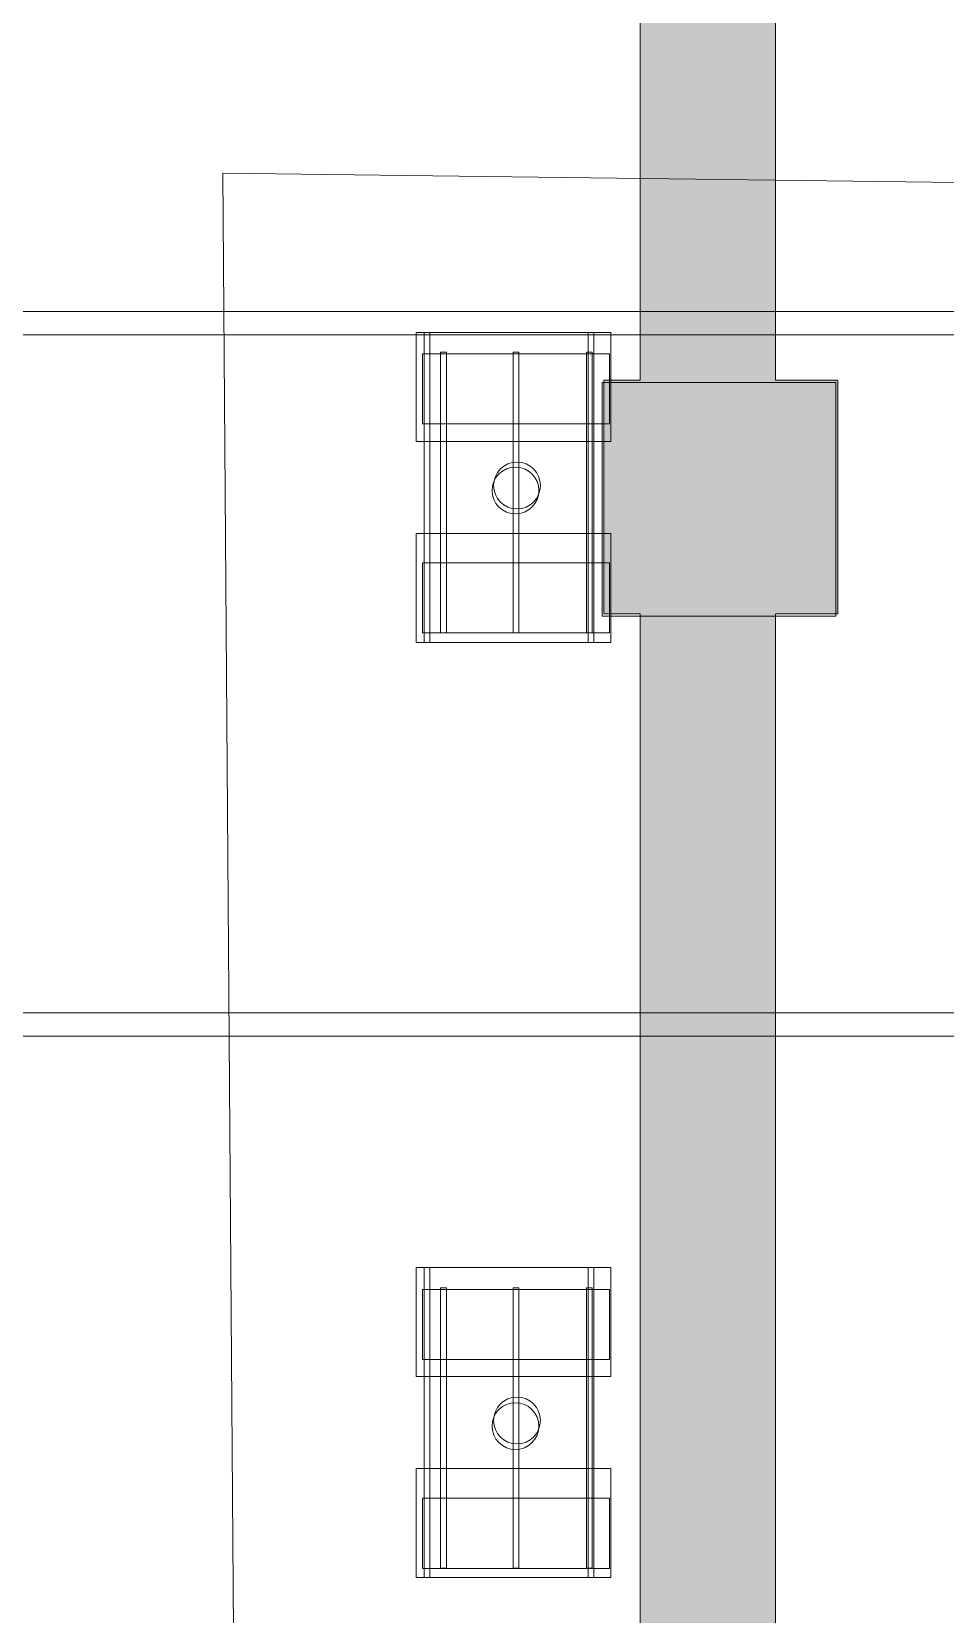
# Model space of a CAD drawing. Header units: inches. Extents: x -10671 to 1761, y -674 to 7170.
# Drawn here: x -665.8 to -431.3, y 1485.8 to 1892.1 of the extents above; entities that cross this region are included whole.
import ezdxf

# ---------------------------------------------------------------- set-up
doc = ezdxf.new("R2010")
doc.units = ezdxf.units.IN
doc.header["$LTSCALE"] = 19.2
doc.header["$MEASUREMENT"] = 0
for name, color, linetype, lineweight, true_color in [('PDF', 6, 'Continuous', 5, 0xff00ff), ('Venue-Ceiling-HVAC', 7, 'Continuous', 5, 0xbbbbbb), ('Venue-Rigging Steel-High', 7, 'Continuous', 5, 0x800000)]:
    doc.layers.add(name, color=color, linetype=linetype, lineweight=lineweight, true_color=true_color)
doc.layers.add('Venue-Ceiling-Lights', color=7, linetype='Continuous', lineweight=5)
doc.layers.add('Venue-Ceiling-Lights Circuits', color=7, linetype='Continuous', lineweight=5)

# ---------------------------------------------------------------- blocks, each defined once
blk = doc.blocks.new('Group-1303-1')
at = {"layer": 'Venue-Ceiling-HVAC'}
for points in [[(-519.45, 1742.07, 361.09), (-519.45, 1742.07, 391.09), (-519.45, 1802.07, 391.09), (-519.45, 1802.07, 361.09)], [(-459.45, 1742.07, 361.09), (-519.45, 1742.07, 361.09), (-519.45, 1802.07, 361.09), (-459.45, 1802.07, 361.09)], [(-459.45, 1742.07, 391.09), (-519.45, 1742.07, 391.09), (-519.45, 1802.07, 391.09), (-459.45, 1802.07, 391.09)], [(-519.45, 1802.07, 361.09), (-519.45, 1802.07, 391.09), (-459.45, 1802.07, 391.09), (-459.45, 1802.07, 361.09)], [(-459.45, 1802.07, 361.09), (-459.45, 1802.07, 391.09), (-459.45, 1742.07, 391.09), (-459.45, 1742.07, 361.09)], [(-459.45, 1742.07, 361.09), (-459.45, 1742.07, 391.09), (-519.45, 1742.07, 391.09), (-519.45, 1742.07, 361.09)]]:
    blk.add_3dface(points, dxfattribs=at)
blk = doc.blocks.new('Group-1304-1')
at = {"layer": 'Venue-Ceiling-HVAC'}
blk.add_blockref('Group-1303-1', (0, 0), dxfattribs=at)
blk = doc.blocks.new('Group-2434-1')
at = {"layer": 'PDF'}
for points, invisible_edges in [([(-546.66, 1777.65, 398), (-545, 1779.3, 398), (-542.84, 1780.2, 398), (-546.66, 1777.65, 398)], 15), ([(-546.66, 1777.65, 398), (-542.84, 1780.2, 398), (-537.43, 1778.56, 398), (-546.66, 1777.65, 398)], 15), ([(-542.84, 1780.2, 388), (-545, 1779.3, 388), (-546.66, 1777.65, 388), (-542.84, 1780.2, 388)], 15), ([(-537.43, 1778.56, 388), (-542.84, 1780.2, 388), (-546.66, 1777.65, 388), (-537.43, 1778.56, 388)], 15), ([(-545, 1779.3, 398), (-543.96, 1779.86, 398), (-542.84, 1780.2, 398), (-545, 1779.3, 398)], 12), ([(-542.84, 1780.2, 388), (-543.96, 1779.86, 388), (-545, 1779.3, 388), (-542.84, 1780.2, 388)], 12), ([(-542.84, 1780.2, 398), (-541.67, 1780.32, 398), (-540.5, 1780.2, 398), (-542.84, 1780.2, 398)], 12), ([(-540.5, 1780.2, 388), (-541.67, 1780.32, 388), (-542.84, 1780.2, 388), (-540.5, 1780.2, 388)], 12), ([(-542.84, 1780.2, 398), (-540.5, 1780.2, 398), (-537.43, 1778.56, 398), (-542.84, 1780.2, 398)], 15), ([(-537.43, 1778.56, 388), (-540.5, 1780.2, 388), (-542.84, 1780.2, 388), (-537.43, 1778.56, 388)], 15), ([(-540.5, 1780.2, 398), (-539.37, 1779.86, 398), (-537.43, 1778.56, 398), (-540.5, 1780.2, 398)], 14), ([(-537.43, 1778.56, 388), (-539.37, 1779.86, 388), (-540.5, 1780.2, 388), (-537.43, 1778.56, 388)], 13), ([(-539.37, 1779.86, 398), (-538.34, 1779.3, 398), (-537.43, 1778.56, 398), (-539.37, 1779.86, 398)], 12), ([(-537.43, 1778.56, 388), (-538.34, 1779.3, 388), (-539.37, 1779.86, 388), (-537.43, 1778.56, 388)], 12), ([(-547.55, 1775.49, 398), (-547.21, 1776.61, 398), (-546.66, 1777.65, 398), (-547.55, 1775.49, 398)], 12), ([(-547.55, 1773.15, 398), (-547.55, 1775.49, 398), (-546.66, 1777.65, 398), (-547.55, 1773.15, 398)], 15), ([(-545, 1769.33, 398), (-547.55, 1773.15, 398), (-546.66, 1777.65, 398), (-545, 1769.33, 398)], 15), ([(-546.66, 1777.65, 388), (-547.21, 1776.61, 388), (-547.55, 1775.49, 388), (-546.66, 1777.65, 388)], 12), ([(-546.66, 1777.65, 388), (-547.55, 1775.49, 388), (-547.55, 1773.15, 388), (-546.66, 1777.65, 388)], 15), ([(-546.66, 1777.65, 388), (-547.55, 1773.15, 388), (-545, 1769.33, 388), (-546.66, 1777.65, 388)], 15), ([(-546.66, 1777.65, 398), (-545.91, 1778.56, 398), (-545, 1779.3, 398), (-546.66, 1777.65, 398)], 12), ([(-545, 1779.3, 388), (-545.91, 1778.56, 388), (-546.66, 1777.65, 388), (-545, 1779.3, 388)], 12), ([(-546.66, 1777.65, 398), (-537.43, 1778.56, 398), (-537.43, 1770.07, 398), (-546.66, 1777.65, 398)], 15), ([(-537.43, 1770.07, 388), (-537.43, 1778.56, 388), (-546.66, 1777.65, 388), (-537.43, 1770.07, 388)], 15), ([(-546.66, 1777.65, 398), (-537.43, 1770.07, 398), (-545, 1769.33, 398), (-546.66, 1777.65, 398)], 15), ([(-546.66, 1777.65, 388), (-545, 1769.33, 388), (-537.43, 1770.07, 388), (-546.66, 1777.65, 388)], 15), ([(-537.43, 1778.56, 398), (-536.68, 1777.65, 398), (-535.78, 1775.49, 398), (-537.43, 1778.56, 398)], 14), ([(-537.43, 1778.56, 398), (-535.78, 1775.49, 398), (-537.43, 1770.07, 398), (-537.43, 1778.56, 398)], 15), ([(-535.78, 1775.49, 388), (-536.68, 1777.65, 388), (-537.43, 1778.56, 388), (-535.78, 1775.49, 388)], 13), ([(-537.43, 1770.07, 388), (-535.78, 1775.49, 388), (-537.43, 1778.56, 388), (-537.43, 1770.07, 388)], 15), ([(-536.68, 1777.65, 398), (-536.13, 1776.61, 398), (-535.78, 1775.49, 398), (-536.68, 1777.65, 398)], 12), ([(-535.78, 1775.49, 388), (-536.13, 1776.61, 388), (-536.68, 1777.65, 388), (-535.78, 1775.49, 388)], 12), ([(-547.55, 1773.15, 398), (-547.67, 1774.32, 398), (-547.55, 1775.49, 398), (-547.55, 1773.15, 398)], 12), ([(-547.55, 1775.49, 388), (-547.67, 1774.32, 388), (-547.55, 1773.15, 388), (-547.55, 1775.49, 388)], 12), ([(-546.66, 1770.98, 398), (-547.21, 1772.02, 398), (-547.55, 1773.15, 398), (-546.66, 1770.98, 398)], 12), ([(-545, 1769.33, 398), (-546.66, 1770.98, 398), (-547.55, 1773.15, 398), (-545, 1769.33, 398)], 15), ([(-547.55, 1773.15, 388), (-547.21, 1772.02, 388), (-546.66, 1770.98, 388), (-547.55, 1773.15, 388)], 12), ([(-547.55, 1773.15, 388), (-546.66, 1770.98, 388), (-545, 1769.33, 388), (-547.55, 1773.15, 388)], 15), ([(-535.78, 1775.49, 398), (-535.78, 1773.15, 398), (-537.43, 1770.07, 398), (-535.78, 1775.49, 398)], 15), ([(-537.43, 1770.07, 388), (-535.78, 1773.15, 388), (-535.78, 1775.49, 388), (-537.43, 1770.07, 388)], 15), ([(-535.78, 1773.15, 398), (-536.68, 1770.98, 398), (-537.43, 1770.07, 398), (-535.78, 1773.15, 398)], 13), ([(-537.43, 1770.07, 388), (-536.68, 1770.98, 388), (-535.78, 1773.15, 388), (-537.43, 1770.07, 388)], 14), ([(-535.78, 1773.15, 398), (-536.13, 1772.02, 398), (-536.68, 1770.98, 398), (-535.78, 1773.15, 398)], 12), ([(-536.68, 1770.98, 388), (-536.13, 1772.02, 388), (-535.78, 1773.15, 388), (-536.68, 1770.98, 388)], 12), ([(-535.78, 1775.49, 398), (-535.67, 1774.32, 398), (-535.78, 1773.15, 398), (-535.78, 1775.49, 398)], 12), ([(-535.78, 1773.15, 388), (-535.67, 1774.32, 388), (-535.78, 1775.49, 388), (-535.78, 1773.15, 388)], 12), ([(-545, 1769.33, 398), (-545.91, 1770.07, 398), (-546.66, 1770.98, 398), (-545, 1769.33, 398)], 12), ([(-546.66, 1770.98, 388), (-545.91, 1770.07, 388), (-545, 1769.33, 388), (-546.66, 1770.98, 388)], 12), ([(-537.43, 1770.07, 398), (-540.5, 1768.43, 398), (-545, 1769.33, 398), (-537.43, 1770.07, 398)], 15), ([(-545, 1769.33, 388), (-540.5, 1768.43, 388), (-537.43, 1770.07, 388), (-545, 1769.33, 388)], 15), ([(-542.84, 1768.43, 398), (-543.96, 1768.77, 398), (-545, 1769.33, 398), (-542.84, 1768.43, 398)], 12), ([(-540.5, 1768.43, 398), (-542.84, 1768.43, 398), (-545, 1769.33, 398), (-540.5, 1768.43, 398)], 15), ([(-545, 1769.33, 388), (-543.96, 1768.77, 388), (-542.84, 1768.43, 388), (-545, 1769.33, 388)], 12), ([(-545, 1769.33, 388), (-542.84, 1768.43, 388), (-540.5, 1768.43, 388), (-545, 1769.33, 388)], 15), ([(-540.5, 1768.43, 398), (-541.67, 1768.32, 398), (-542.84, 1768.43, 398), (-540.5, 1768.43, 398)], 12), ([(-542.84, 1768.43, 388), (-541.67, 1768.32, 388), (-540.5, 1768.43, 388), (-542.84, 1768.43, 388)], 12), ([(-537.43, 1770.07, 398), (-539.37, 1768.77, 398), (-540.5, 1768.43, 398), (-537.43, 1770.07, 398)], 13), ([(-540.5, 1768.43, 388), (-539.37, 1768.77, 388), (-537.43, 1770.07, 388), (-540.5, 1768.43, 388)], 14), ([(-537.43, 1770.07, 398), (-538.34, 1769.33, 398), (-539.37, 1768.77, 398), (-537.43, 1770.07, 398)], 12), ([(-539.37, 1768.77, 388), (-538.34, 1769.33, 388), (-537.43, 1770.07, 388), (-539.37, 1768.77, 388)], 12)]:
    blk.add_3dface(points, dxfattribs=dict(at, invisible_edges=invisible_edges))
for points in [[(-545, 1779.3, 388), (-545, 1779.3, 398), (-543.96, 1779.86, 398), (-543.96, 1779.86, 388)], [(-543.96, 1779.86, 388), (-543.96, 1779.86, 398), (-542.84, 1780.2, 398), (-542.84, 1780.2, 388)], [(-542.84, 1780.2, 388), (-542.84, 1780.2, 398), (-541.67, 1780.32, 398), (-541.67, 1780.32, 388)], [(-541.67, 1780.32, 388), (-541.67, 1780.32, 398), (-540.5, 1780.2, 398), (-540.5, 1780.2, 388)], [(-540.5, 1780.2, 388), (-540.5, 1780.2, 398), (-539.37, 1779.86, 398), (-539.37, 1779.86, 388)], [(-539.37, 1779.86, 388), (-539.37, 1779.86, 398), (-538.34, 1779.3, 398), (-538.34, 1779.3, 388)], [(-547.55, 1775.49, 388), (-547.55, 1775.49, 398), (-547.21, 1776.61, 398), (-547.21, 1776.61, 388)], [(-547.21, 1776.61, 388), (-547.21, 1776.61, 398), (-546.66, 1777.65, 398), (-546.66, 1777.65, 388)], [(-546.66, 1777.65, 388), (-546.66, 1777.65, 398), (-545.91, 1778.56, 398), (-545.91, 1778.56, 388)], [(-545.91, 1778.56, 388), (-545.91, 1778.56, 398), (-545, 1779.3, 398), (-545, 1779.3, 388)], [(-538.34, 1779.3, 388), (-538.34, 1779.3, 398), (-537.43, 1778.56, 398), (-537.43, 1778.56, 388)], [(-537.43, 1778.56, 388), (-537.43, 1778.56, 398), (-536.68, 1777.65, 398), (-536.68, 1777.65, 388)], [(-536.68, 1777.65, 388), (-536.68, 1777.65, 398), (-536.13, 1776.61, 398), (-536.13, 1776.61, 388)], [(-536.13, 1776.61, 388), (-536.13, 1776.61, 398), (-535.78, 1775.49, 398), (-535.78, 1775.49, 388)], [(-547.67, 1774.32, 388), (-547.67, 1774.32, 398), (-547.55, 1775.49, 398), (-547.55, 1775.49, 388)], [(-547.55, 1773.15, 388), (-547.55, 1773.15, 398), (-547.67, 1774.32, 398), (-547.67, 1774.32, 388)], [(-547.21, 1772.02, 388), (-547.21, 1772.02, 398), (-547.55, 1773.15, 398), (-547.55, 1773.15, 388)], [(-546.66, 1770.98, 388), (-546.66, 1770.98, 398), (-547.21, 1772.02, 398), (-547.21, 1772.02, 388)], [(-536.13, 1772.02, 388), (-536.13, 1772.02, 398), (-536.68, 1770.98, 398), (-536.68, 1770.98, 388)], [(-535.78, 1773.15, 388), (-535.78, 1773.15, 398), (-536.13, 1772.02, 398), (-536.13, 1772.02, 388)], [(-535.78, 1775.49, 388), (-535.78, 1775.49, 398), (-535.67, 1774.32, 398), (-535.67, 1774.32, 388)], [(-535.67, 1774.32, 388), (-535.67, 1774.32, 398), (-535.78, 1773.15, 398), (-535.78, 1773.15, 388)], [(-545.91, 1770.07, 388), (-545.91, 1770.07, 398), (-546.66, 1770.98, 398), (-546.66, 1770.98, 388)], [(-545, 1769.33, 388), (-545, 1769.33, 398), (-545.91, 1770.07, 398), (-545.91, 1770.07, 388)], [(-543.96, 1768.77, 388), (-543.96, 1768.77, 398), (-545, 1769.33, 398), (-545, 1769.33, 388)], [(-542.84, 1768.43, 388), (-542.84, 1768.43, 398), (-543.96, 1768.77, 398), (-543.96, 1768.77, 388)], [(-541.67, 1768.32, 388), (-541.67, 1768.32, 398), (-542.84, 1768.43, 398), (-542.84, 1768.43, 388)], [(-540.5, 1768.43, 388), (-540.5, 1768.43, 398), (-541.67, 1768.32, 398), (-541.67, 1768.32, 388)], [(-539.37, 1768.77, 388), (-539.37, 1768.77, 398), (-540.5, 1768.43, 398), (-540.5, 1768.43, 388)], [(-538.34, 1769.33, 388), (-538.34, 1769.33, 398), (-539.37, 1768.77, 398), (-539.37, 1768.77, 388)], [(-537.43, 1770.07, 388), (-537.43, 1770.07, 398), (-538.34, 1769.33, 398), (-538.34, 1769.33, 388)], [(-536.68, 1770.98, 388), (-536.68, 1770.98, 398), (-537.43, 1770.07, 398), (-537.43, 1770.07, 388)]]:
    blk.add_3dface(points, dxfattribs=at)
blk = doc.blocks.new('Group-2435-1')
at = {"layer": 'PDF'}
for points in [[(-565.54, 1809.42, 393.91), (-565.54, 1809.42, 397.91), (-517.54, 1809.42, 397.91), (-517.54, 1809.42, 393.91)], [(-565.54, 1791.42, 393.91), (-565.54, 1791.42, 397.91), (-565.54, 1809.42, 397.91), (-565.54, 1809.42, 393.91)], [(-517.54, 1809.42, 397.91), (-565.54, 1809.42, 397.91), (-565.54, 1791.42, 397.91), (-517.54, 1791.42, 397.91)], [(-517.54, 1791.42, 393.91), (-565.54, 1791.42, 393.91), (-565.54, 1809.42, 393.91), (-517.54, 1809.42, 393.91)], [(-517.54, 1809.42, 393.91), (-517.54, 1809.42, 397.91), (-517.54, 1791.42, 397.91), (-517.54, 1791.42, 393.91)], [(-517.54, 1791.42, 393.91), (-517.54, 1791.42, 397.91), (-565.54, 1791.42, 397.91), (-565.54, 1791.42, 393.91)]]:
    blk.add_3dface(points, dxfattribs=at)
blk = doc.blocks.new('Group-2436-1')
at = {"layer": 'PDF'}
for points in [[(-523.44, 1809.81, 397.97), (-523.44, 1809.81, 398.97), (-521.94, 1809.81, 398.97), (-521.94, 1809.81, 397.97)], [(-523.44, 1737.81, 397.97), (-523.44, 1737.81, 398.97), (-523.44, 1809.81, 398.97), (-523.44, 1809.81, 397.97)], [(-521.94, 1809.81, 398.97), (-523.44, 1809.81, 398.97), (-523.44, 1737.81, 398.97), (-521.94, 1737.81, 398.97)], [(-521.94, 1737.81, 397.97), (-523.44, 1737.81, 397.97), (-523.44, 1809.81, 397.97), (-521.94, 1809.81, 397.97)], [(-521.94, 1809.81, 397.97), (-521.94, 1809.81, 398.97), (-521.94, 1737.81, 398.97), (-521.94, 1737.81, 397.97)], [(-521.94, 1737.81, 397.97), (-521.94, 1737.81, 398.97), (-523.44, 1737.81, 398.97), (-523.44, 1737.81, 397.97)]]:
    blk.add_3dface(points, dxfattribs=at)
blk = doc.blocks.new('Group-2437-1')
at = {"layer": 'PDF'}
for points in [[(-542.26, 1809.81, 397.97), (-542.26, 1809.81, 398.97), (-540.76, 1809.81, 398.97), (-540.76, 1809.81, 397.97)], [(-542.26, 1737.81, 397.97), (-542.26, 1737.81, 398.97), (-542.26, 1809.81, 398.97), (-542.26, 1809.81, 397.97)], [(-540.76, 1809.81, 398.97), (-542.26, 1809.81, 398.97), (-542.26, 1737.81, 398.97), (-540.76, 1737.81, 398.97)], [(-540.76, 1737.81, 397.97), (-542.26, 1737.81, 397.97), (-542.26, 1809.81, 397.97), (-540.76, 1809.81, 397.97)], [(-540.76, 1809.81, 397.97), (-540.76, 1809.81, 398.97), (-540.76, 1737.81, 398.97), (-540.76, 1737.81, 397.97)], [(-540.76, 1737.81, 397.97), (-540.76, 1737.81, 398.97), (-542.26, 1737.81, 398.97), (-542.26, 1737.81, 397.97)]]:
    blk.add_3dface(points, dxfattribs=at)
blk = doc.blocks.new('Group-2438-1')
at = {"layer": 'PDF'}
for points in [[(-560.86, 1809.81, 397.97), (-560.86, 1809.81, 398.97), (-559.36, 1809.81, 398.97), (-559.36, 1809.81, 397.97)], [(-560.86, 1737.81, 397.97), (-560.86, 1737.81, 398.97), (-560.86, 1809.81, 398.97), (-560.86, 1809.81, 397.97)], [(-559.36, 1809.81, 398.97), (-560.86, 1809.81, 398.97), (-560.86, 1737.81, 398.97), (-559.36, 1737.81, 398.97)], [(-559.36, 1737.81, 397.97), (-560.86, 1737.81, 397.97), (-560.86, 1809.81, 397.97), (-559.36, 1809.81, 397.97)], [(-559.36, 1809.81, 397.97), (-559.36, 1809.81, 398.97), (-559.36, 1737.81, 398.97), (-559.36, 1737.81, 397.97)], [(-559.36, 1737.81, 397.97), (-559.36, 1737.81, 398.97), (-560.86, 1737.81, 398.97), (-560.86, 1737.81, 397.97)]]:
    blk.add_3dface(points, dxfattribs=at)
blk = doc.blocks.new('Group-2439-1')
at = {"layer": 'PDF'}
for points in [[(-565.54, 1755.79, 393.91), (-565.54, 1755.79, 397.91), (-517.54, 1755.79, 397.91), (-517.54, 1755.79, 393.91)], [(-565.54, 1737.79, 393.91), (-565.54, 1737.79, 397.91), (-565.54, 1755.79, 397.91), (-565.54, 1755.79, 393.91)], [(-517.54, 1755.79, 397.91), (-565.54, 1755.79, 397.91), (-565.54, 1737.79, 397.91), (-517.54, 1737.79, 397.91)], [(-517.54, 1737.79, 393.91), (-565.54, 1737.79, 393.91), (-565.54, 1755.79, 393.91), (-517.54, 1755.79, 393.91)], [(-517.54, 1755.79, 393.91), (-517.54, 1755.79, 397.91), (-517.54, 1737.79, 397.91), (-517.54, 1737.79, 393.91)], [(-517.54, 1737.79, 393.91), (-517.54, 1737.79, 397.91), (-565.54, 1737.79, 397.91), (-565.54, 1737.79, 393.91)]]:
    blk.add_3dface(points, dxfattribs=at)
blk = doc.blocks.new('Group-2440-1')
at = {"layer": 'PDF'}
for name in ['Group-2435-1', 'Group-2438-1', 'Group-2437-1', 'Group-2436-1', 'Group-2434-1', 'Group-2439-1']:
    blk.add_blockref(name, (0, 0), dxfattribs=at)
blk = doc.blocks.new('Group-2441-1')
at = {"layer": 'PDF'}
for points in [[(-542.84, 1539.99, 388), (-542.84, 1539.99, 398), (-541.67, 1540.11, 398), (-541.67, 1540.11, 388)], [(-541.67, 1540.11, 388), (-541.67, 1540.11, 398), (-540.5, 1539.99, 398), (-540.5, 1539.99, 388)], [(-547.55, 1535.28, 388), (-547.55, 1535.28, 398), (-547.21, 1536.4, 398), (-547.21, 1536.4, 388)], [(-547.21, 1536.4, 388), (-547.21, 1536.4, 398), (-546.66, 1537.44, 398), (-546.66, 1537.44, 388)], [(-546.66, 1537.44, 388), (-546.66, 1537.44, 398), (-545.91, 1538.35, 398), (-545.91, 1538.35, 388)], [(-545.91, 1538.35, 388), (-545.91, 1538.35, 398), (-545, 1539.1, 398), (-545, 1539.1, 388)], [(-545, 1539.1, 388), (-545, 1539.1, 398), (-543.96, 1539.65, 398), (-543.96, 1539.65, 388)], [(-543.96, 1539.65, 388), (-543.96, 1539.65, 398), (-542.84, 1539.99, 398), (-542.84, 1539.99, 388)], [(-540.5, 1539.99, 388), (-540.5, 1539.99, 398), (-539.37, 1539.65, 398), (-539.37, 1539.65, 388)], [(-539.37, 1539.65, 388), (-539.37, 1539.65, 398), (-538.34, 1539.1, 398), (-538.34, 1539.1, 388)], [(-538.34, 1539.1, 388), (-538.34, 1539.1, 398), (-537.43, 1538.35, 398), (-537.43, 1538.35, 388)], [(-537.43, 1538.35, 388), (-537.43, 1538.35, 398), (-536.68, 1537.44, 398), (-536.68, 1537.44, 388)], [(-536.68, 1537.44, 388), (-536.68, 1537.44, 398), (-536.13, 1536.4, 398), (-536.13, 1536.4, 388)], [(-536.13, 1536.4, 388), (-536.13, 1536.4, 398), (-535.78, 1535.28, 398), (-535.78, 1535.28, 388)], [(-547.67, 1534.11, 388), (-547.67, 1534.11, 398), (-547.55, 1535.28, 398), (-547.55, 1535.28, 388)], [(-547.55, 1532.94, 388), (-547.55, 1532.94, 398), (-547.67, 1534.11, 398), (-547.67, 1534.11, 388)], [(-547.21, 1531.81, 388), (-547.21, 1531.81, 398), (-547.55, 1532.94, 398), (-547.55, 1532.94, 388)], [(-535.78, 1532.94, 388), (-535.78, 1532.94, 398), (-536.13, 1531.81, 398), (-536.13, 1531.81, 388)], [(-535.78, 1535.28, 388), (-535.78, 1535.28, 398), (-535.67, 1534.11, 398), (-535.67, 1534.11, 388)], [(-535.67, 1534.11, 388), (-535.67, 1534.11, 398), (-535.78, 1532.94, 398), (-535.78, 1532.94, 388)], [(-546.66, 1530.77, 388), (-546.66, 1530.77, 398), (-547.21, 1531.81, 398), (-547.21, 1531.81, 388)], [(-545.91, 1529.86, 388), (-545.91, 1529.86, 398), (-546.66, 1530.77, 398), (-546.66, 1530.77, 388)], [(-545, 1529.12, 388), (-545, 1529.12, 398), (-545.91, 1529.86, 398), (-545.91, 1529.86, 388)], [(-543.96, 1528.56, 388), (-543.96, 1528.56, 398), (-545, 1529.12, 398), (-545, 1529.12, 388)], [(-542.84, 1528.22, 388), (-542.84, 1528.22, 398), (-543.96, 1528.56, 398), (-543.96, 1528.56, 388)], [(-541.67, 1528.11, 388), (-541.67, 1528.11, 398), (-542.84, 1528.22, 398), (-542.84, 1528.22, 388)], [(-540.5, 1528.22, 388), (-540.5, 1528.22, 398), (-541.67, 1528.11, 398), (-541.67, 1528.11, 388)], [(-539.37, 1528.56, 388), (-539.37, 1528.56, 398), (-540.5, 1528.22, 398), (-540.5, 1528.22, 388)], [(-538.34, 1529.12, 388), (-538.34, 1529.12, 398), (-539.37, 1528.56, 398), (-539.37, 1528.56, 388)], [(-537.43, 1529.86, 388), (-537.43, 1529.86, 398), (-538.34, 1529.12, 398), (-538.34, 1529.12, 388)], [(-536.68, 1530.77, 388), (-536.68, 1530.77, 398), (-537.43, 1529.86, 398), (-537.43, 1529.86, 388)], [(-536.13, 1531.81, 388), (-536.13, 1531.81, 398), (-536.68, 1530.77, 398), (-536.68, 1530.77, 388)]]:
    blk.add_3dface(points, dxfattribs=at)
for points, invisible_edges in [([(-542.84, 1539.99, 398), (-541.67, 1540.11, 398), (-540.5, 1539.99, 398), (-542.84, 1539.99, 398)], 12), ([(-540.5, 1539.99, 388), (-541.67, 1540.11, 388), (-542.84, 1539.99, 388), (-540.5, 1539.99, 388)], 12), ([(-540.5, 1539.99, 388), (-545, 1539.1, 388), (-547.55, 1535.28, 388), (-540.5, 1539.99, 388)], 15), ([(-537.43, 1529.86, 388), (-540.5, 1539.99, 388), (-547.55, 1535.28, 388), (-537.43, 1529.86, 388)], 15), ([(-547.55, 1535.28, 398), (-546.66, 1537.44, 398), (-545, 1539.1, 398), (-547.55, 1535.28, 398)], 15), ([(-547.55, 1532.94, 398), (-547.55, 1535.28, 398), (-545, 1539.1, 398), (-547.55, 1532.94, 398)], 15), ([(-547.55, 1532.94, 398), (-545, 1539.1, 398), (-537.43, 1538.35, 398), (-547.55, 1532.94, 398)], 15), ([(-545, 1539.1, 388), (-546.66, 1537.44, 388), (-547.55, 1535.28, 388), (-545, 1539.1, 388)], 15), ([(-537.43, 1538.35, 398), (-540.5, 1528.22, 398), (-547.55, 1532.94, 398), (-537.43, 1538.35, 398)], 15), ([(-547.55, 1535.28, 398), (-547.21, 1536.4, 398), (-546.66, 1537.44, 398), (-547.55, 1535.28, 398)], 12), ([(-546.66, 1537.44, 388), (-547.21, 1536.4, 388), (-547.55, 1535.28, 388), (-546.66, 1537.44, 388)], 12), ([(-546.66, 1537.44, 398), (-545.91, 1538.35, 398), (-545, 1539.1, 398), (-546.66, 1537.44, 398)], 12), ([(-545, 1539.1, 388), (-545.91, 1538.35, 388), (-546.66, 1537.44, 388), (-545, 1539.1, 388)], 12), ([(-545, 1539.1, 398), (-543.96, 1539.65, 398), (-542.84, 1539.99, 398), (-545, 1539.1, 398)], 12), ([(-545, 1539.1, 398), (-542.84, 1539.99, 398), (-540.5, 1539.99, 398), (-545, 1539.1, 398)], 15), ([(-545, 1539.1, 398), (-540.5, 1539.99, 398), (-537.43, 1538.35, 398), (-545, 1539.1, 398)], 15), ([(-542.84, 1539.99, 388), (-543.96, 1539.65, 388), (-545, 1539.1, 388), (-542.84, 1539.99, 388)], 12), ([(-540.5, 1539.99, 388), (-542.84, 1539.99, 388), (-545, 1539.1, 388), (-540.5, 1539.99, 388)], 15), ([(-540.5, 1539.99, 398), (-539.37, 1539.65, 398), (-537.43, 1538.35, 398), (-540.5, 1539.99, 398)], 14), ([(-537.43, 1538.35, 388), (-539.37, 1539.65, 388), (-540.5, 1539.99, 388), (-537.43, 1538.35, 388)], 13), ([(-535.78, 1535.28, 388), (-537.43, 1538.35, 388), (-540.5, 1539.99, 388), (-535.78, 1535.28, 388)], 15), ([(-537.43, 1529.86, 388), (-535.78, 1535.28, 388), (-540.5, 1539.99, 388), (-537.43, 1529.86, 388)], 15), ([(-537.43, 1538.35, 398), (-535.78, 1532.94, 398), (-540.5, 1528.22, 398), (-537.43, 1538.35, 398)], 15), ([(-539.37, 1539.65, 398), (-538.34, 1539.1, 398), (-537.43, 1538.35, 398), (-539.37, 1539.65, 398)], 12), ([(-537.43, 1538.35, 388), (-538.34, 1539.1, 388), (-539.37, 1539.65, 388), (-537.43, 1538.35, 388)], 12), ([(-537.43, 1538.35, 398), (-536.68, 1537.44, 398), (-535.78, 1535.28, 398), (-537.43, 1538.35, 398)], 14), ([(-537.43, 1538.35, 398), (-535.78, 1535.28, 398), (-535.78, 1532.94, 398), (-537.43, 1538.35, 398)], 15), ([(-535.78, 1535.28, 388), (-536.68, 1537.44, 388), (-537.43, 1538.35, 388), (-535.78, 1535.28, 388)], 13), ([(-536.68, 1537.44, 398), (-536.13, 1536.4, 398), (-535.78, 1535.28, 398), (-536.68, 1537.44, 398)], 12), ([(-535.78, 1535.28, 388), (-536.13, 1536.4, 388), (-536.68, 1537.44, 388), (-535.78, 1535.28, 388)], 12), ([(-547.55, 1532.94, 398), (-547.67, 1534.11, 398), (-547.55, 1535.28, 398), (-547.55, 1532.94, 398)], 12), ([(-547.55, 1535.28, 388), (-547.67, 1534.11, 388), (-547.55, 1532.94, 388), (-547.55, 1535.28, 388)], 12), ([(-547.55, 1535.28, 388), (-547.55, 1532.94, 388), (-545, 1529.12, 388), (-547.55, 1535.28, 388)], 15), ([(-547.55, 1535.28, 388), (-545, 1529.12, 388), (-537.43, 1529.86, 388), (-547.55, 1535.28, 388)], 15), ([(-546.66, 1530.77, 398), (-547.21, 1531.81, 398), (-547.55, 1532.94, 398), (-546.66, 1530.77, 398)], 12), ([(-545, 1529.12, 398), (-546.66, 1530.77, 398), (-547.55, 1532.94, 398), (-545, 1529.12, 398)], 15), ([(-540.5, 1528.22, 398), (-545, 1529.12, 398), (-547.55, 1532.94, 398), (-540.5, 1528.22, 398)], 15), ([(-547.55, 1532.94, 388), (-547.21, 1531.81, 388), (-546.66, 1530.77, 388), (-547.55, 1532.94, 388)], 12), ([(-547.55, 1532.94, 388), (-546.66, 1530.77, 388), (-545, 1529.12, 388), (-547.55, 1532.94, 388)], 15), ([(-535.78, 1532.94, 398), (-537.43, 1529.86, 398), (-540.5, 1528.22, 398), (-535.78, 1532.94, 398)], 15), ([(-537.43, 1529.86, 388), (-535.78, 1532.94, 388), (-535.78, 1535.28, 388), (-537.43, 1529.86, 388)], 15), ([(-535.78, 1532.94, 398), (-536.68, 1530.77, 398), (-537.43, 1529.86, 398), (-535.78, 1532.94, 398)], 13), ([(-537.43, 1529.86, 388), (-536.68, 1530.77, 388), (-535.78, 1532.94, 388), (-537.43, 1529.86, 388)], 14), ([(-535.78, 1532.94, 398), (-536.13, 1531.81, 398), (-536.68, 1530.77, 398), (-535.78, 1532.94, 398)], 12), ([(-536.68, 1530.77, 388), (-536.13, 1531.81, 388), (-535.78, 1532.94, 388), (-536.68, 1530.77, 388)], 12), ([(-535.78, 1535.28, 398), (-535.67, 1534.11, 398), (-535.78, 1532.94, 398), (-535.78, 1535.28, 398)], 12), ([(-535.78, 1532.94, 388), (-535.67, 1534.11, 388), (-535.78, 1535.28, 388), (-535.78, 1532.94, 388)], 12), ([(-545, 1529.12, 398), (-545.91, 1529.86, 398), (-546.66, 1530.77, 398), (-545, 1529.12, 398)], 12), ([(-546.66, 1530.77, 388), (-545.91, 1529.86, 388), (-545, 1529.12, 388), (-546.66, 1530.77, 388)], 12), ([(-545, 1529.12, 388), (-540.5, 1528.22, 388), (-537.43, 1529.86, 388), (-545, 1529.12, 388)], 15), ([(-542.84, 1528.22, 398), (-543.96, 1528.56, 398), (-545, 1529.12, 398), (-542.84, 1528.22, 398)], 12), ([(-540.5, 1528.22, 398), (-542.84, 1528.22, 398), (-545, 1529.12, 398), (-540.5, 1528.22, 398)], 15), ([(-545, 1529.12, 388), (-543.96, 1528.56, 388), (-542.84, 1528.22, 388), (-545, 1529.12, 388)], 12), ([(-545, 1529.12, 388), (-542.84, 1528.22, 388), (-540.5, 1528.22, 388), (-545, 1529.12, 388)], 15), ([(-540.5, 1528.22, 398), (-541.67, 1528.11, 398), (-542.84, 1528.22, 398), (-540.5, 1528.22, 398)], 12), ([(-542.84, 1528.22, 388), (-541.67, 1528.11, 388), (-540.5, 1528.22, 388), (-542.84, 1528.22, 388)], 12), ([(-537.43, 1529.86, 398), (-539.37, 1528.56, 398), (-540.5, 1528.22, 398), (-537.43, 1529.86, 398)], 13), ([(-540.5, 1528.22, 388), (-539.37, 1528.56, 388), (-537.43, 1529.86, 388), (-540.5, 1528.22, 388)], 14), ([(-537.43, 1529.86, 398), (-538.34, 1529.12, 398), (-539.37, 1528.56, 398), (-537.43, 1529.86, 398)], 12), ([(-539.37, 1528.56, 388), (-538.34, 1529.12, 388), (-537.43, 1529.86, 388), (-539.37, 1528.56, 388)], 12)]:
    blk.add_3dface(points, dxfattribs=dict(at, invisible_edges=invisible_edges))
blk = doc.blocks.new('Group-2442-1')
at = {"layer": 'PDF'}
for points in [[(-565.54, 1569.21, 393.91), (-565.54, 1569.21, 397.91), (-517.54, 1569.21, 397.91), (-517.54, 1569.21, 393.91)], [(-565.54, 1551.21, 393.91), (-565.54, 1551.21, 397.91), (-565.54, 1569.21, 397.91), (-565.54, 1569.21, 393.91)], [(-517.54, 1569.21, 397.91), (-565.54, 1569.21, 397.91), (-565.54, 1551.21, 397.91), (-517.54, 1551.21, 397.91)], [(-517.54, 1551.21, 393.91), (-565.54, 1551.21, 393.91), (-565.54, 1569.21, 393.91), (-517.54, 1569.21, 393.91)], [(-517.54, 1569.21, 393.91), (-517.54, 1569.21, 397.91), (-517.54, 1551.21, 397.91), (-517.54, 1551.21, 393.91)], [(-517.54, 1551.21, 393.91), (-517.54, 1551.21, 397.91), (-565.54, 1551.21, 397.91), (-565.54, 1551.21, 393.91)]]:
    blk.add_3dface(points, dxfattribs=at)
blk = doc.blocks.new('Group-2443-1')
at = {"layer": 'PDF'}
for points in [[(-523.44, 1569.6, 397.97), (-523.44, 1569.6, 398.97), (-521.94, 1569.6, 398.97), (-521.94, 1569.6, 397.97)], [(-523.44, 1497.6, 397.97), (-523.44, 1497.6, 398.97), (-523.44, 1569.6, 398.97), (-523.44, 1569.6, 397.97)], [(-521.94, 1569.6, 398.97), (-523.44, 1569.6, 398.97), (-523.44, 1497.6, 398.97), (-521.94, 1497.6, 398.97)], [(-521.94, 1497.6, 397.97), (-523.44, 1497.6, 397.97), (-523.44, 1569.6, 397.97), (-521.94, 1569.6, 397.97)], [(-521.94, 1569.6, 397.97), (-521.94, 1569.6, 398.97), (-521.94, 1497.6, 398.97), (-521.94, 1497.6, 397.97)], [(-521.94, 1497.6, 397.97), (-521.94, 1497.6, 398.97), (-523.44, 1497.6, 398.97), (-523.44, 1497.6, 397.97)]]:
    blk.add_3dface(points, dxfattribs=at)
blk = doc.blocks.new('Group-2444-1')
at = {"layer": 'PDF'}
for points in [[(-542.26, 1569.6, 397.97), (-542.26, 1569.6, 398.97), (-540.76, 1569.6, 398.97), (-540.76, 1569.6, 397.97)], [(-542.26, 1497.6, 397.97), (-542.26, 1497.6, 398.97), (-542.26, 1569.6, 398.97), (-542.26, 1569.6, 397.97)], [(-540.76, 1569.6, 398.97), (-542.26, 1569.6, 398.97), (-542.26, 1497.6, 398.97), (-540.76, 1497.6, 398.97)], [(-540.76, 1497.6, 397.97), (-542.26, 1497.6, 397.97), (-542.26, 1569.6, 397.97), (-540.76, 1569.6, 397.97)], [(-540.76, 1569.6, 397.97), (-540.76, 1569.6, 398.97), (-540.76, 1497.6, 398.97), (-540.76, 1497.6, 397.97)], [(-540.76, 1497.6, 397.97), (-540.76, 1497.6, 398.97), (-542.26, 1497.6, 398.97), (-542.26, 1497.6, 397.97)]]:
    blk.add_3dface(points, dxfattribs=at)
blk = doc.blocks.new('Group-2445-1')
at = {"layer": 'PDF'}
for points in [[(-560.86, 1569.6, 397.97), (-560.86, 1569.6, 398.97), (-559.36, 1569.6, 398.97), (-559.36, 1569.6, 397.97)], [(-560.86, 1497.6, 397.97), (-560.86, 1497.6, 398.97), (-560.86, 1569.6, 398.97), (-560.86, 1569.6, 397.97)], [(-559.36, 1569.6, 398.97), (-560.86, 1569.6, 398.97), (-560.86, 1497.6, 398.97), (-559.36, 1497.6, 398.97)], [(-559.36, 1497.6, 397.97), (-560.86, 1497.6, 397.97), (-560.86, 1569.6, 397.97), (-559.36, 1569.6, 397.97)], [(-559.36, 1569.6, 397.97), (-559.36, 1569.6, 398.97), (-559.36, 1497.6, 398.97), (-559.36, 1497.6, 397.97)], [(-559.36, 1497.6, 397.97), (-559.36, 1497.6, 398.97), (-560.86, 1497.6, 398.97), (-560.86, 1497.6, 397.97)]]:
    blk.add_3dface(points, dxfattribs=at)
blk = doc.blocks.new('Group-2446-1')
at = {"layer": 'PDF'}
for points in [[(-565.54, 1515.58, 393.91), (-565.54, 1515.58, 397.91), (-517.54, 1515.58, 397.91), (-517.54, 1515.58, 393.91)], [(-565.54, 1497.58, 393.91), (-565.54, 1497.58, 397.91), (-565.54, 1515.58, 397.91), (-565.54, 1515.58, 393.91)], [(-517.54, 1515.58, 397.91), (-565.54, 1515.58, 397.91), (-565.54, 1497.58, 397.91), (-517.54, 1497.58, 397.91)], [(-517.54, 1497.58, 393.91), (-565.54, 1497.58, 393.91), (-565.54, 1515.58, 393.91), (-517.54, 1515.58, 393.91)], [(-517.54, 1515.58, 393.91), (-517.54, 1515.58, 397.91), (-517.54, 1497.58, 397.91), (-517.54, 1497.58, 393.91)], [(-517.54, 1497.58, 393.91), (-517.54, 1497.58, 397.91), (-565.54, 1497.58, 397.91), (-565.54, 1497.58, 393.91)]]:
    blk.add_3dface(points, dxfattribs=at)
blk = doc.blocks.new('Group-2447-1')
at = {"layer": 'PDF'}
for name in ['Group-2442-1', 'Group-2445-1', 'Group-2444-1', 'Group-2443-1', 'Group-2441-1', 'Group-2446-1']:
    blk.add_blockref(name, (0, 0), dxfattribs=at)
blk = doc.blocks.new('Group-2834-1')
at = {"layer": 'Venue-Ceiling-Lights', "color": 7, "linetype": 'Continuous', "lineweight": 5, "flags": 128}
for points in [[(-567.19, 1574.84), (-517.19, 1574.84), (-517.19, 1546.84), (-567.19, 1546.84)], [(-565.13, 1574.84), (-563.63, 1574.84), (-563.63, 1495.25), (-565.13, 1495.25)], [(-523.04, 1574.84), (-521.54, 1574.84), (-521.54, 1495.25), (-523.04, 1495.25)], [(-567.19, 1523.25), (-517.19, 1523.25), (-517.19, 1495.25), (-567.19, 1495.25)]]:
    blk.add_lwpolyline(points, close=True, dxfattribs=at)
at = {"layer": 'Venue-Ceiling-Lights', "color": 7, "linetype": 'Continuous', "lineweight": 5}
blk.add_circle((-541.27, 1535.55), 6, dxfattribs=at)
blk = doc.blocks.new('Group-2843-1')
at = {"layer": 'Venue-Ceiling-Lights', "color": 7, "linetype": 'Continuous', "lineweight": 5, "flags": 128}
for points in [[(-567.19, 1814.9), (-517.19, 1814.9), (-517.19, 1786.9), (-567.19, 1786.9)], [(-565.13, 1814.9), (-563.63, 1814.9), (-563.63, 1735.31), (-565.13, 1735.31)], [(-523.04, 1814.9), (-521.54, 1814.9), (-521.54, 1735.31), (-523.04, 1735.31)], [(-567.19, 1763.31), (-517.19, 1763.31), (-517.19, 1735.31), (-567.19, 1735.31)]]:
    blk.add_lwpolyline(points, close=True, dxfattribs=at)
at = {"layer": 'Venue-Ceiling-Lights', "color": 7, "linetype": 'Continuous', "lineweight": 5}
blk.add_circle((-541.27, 1775.61), 6, dxfattribs=at)

msp = doc.modelspace()

# ---------------------------------------------------------------- hatches: boundary and pattern name
at = {"layer": 'Venue-Ceiling-HVAC', "linetype": 'Continuous', "lineweight": 0, "true_color": 0xbbbbbb}
msp.add_hatch(color=9, dxfattribs=at).paths.add_polyline_path([(-474.92, 2485.36), (-509.69, 2485.36), (-509.69, 2352.82), (-519, 2352.82), (-519, 2292.82), (-509.69, 2292.82), (-509.69, 1802.61), (-519, 1802.62), (-519, 1742.62), (-509.69, 1742.62), (-509.69, 1328.23), (-519, 1328.23), (-519, 1268.21), (-509.69, 1268.21), (-509.69, 797.41), (-519, 797.41), (-519, 737.41), (-509.68, 737.41), (-509.68, 236.18), (-519.86, 236.18), (-519.86, 176.18), (-459.86, 176.18), (-459.86, 236.18), (-474.87, 236.18), (-474.87, 737.41), (-459, 737.41), (-459, 797.41), (-474.93, 797.41), (-474.93, 1268.29), (-458.99, 1268.29), (-459, 1328.21), (-474.93, 1328.21), (-474.93, 1742.67), (-458.93, 1742.67), (-458.93, 1802.67), (-474.93, 1802.67), (-474.93, 2292.82), (-459, 2292.82), (-459, 2352.82), (-474.93, 2352.82), (-474.93, 2424.79)])

# ---------------------------------------------------------------- linework, layer by layer
at = {"layer": 'Venue-Ceiling-HVAC', "flags": 128}
msp.add_lwpolyline([(-474.93, 1328.21), (-474.93, 1742.67), (-458.93, 1742.67), (-458.93, 1802.67), (-474.93, 1802.67), (-474.93, 2292.82), (-459, 2292.82), (-459, 2352.82), (-474.93, 2352.82), (-474.93, 2424.79), (-474.92, 2485.36), (-509.69, 2485.36), (-509.69, 2352.82), (-519, 2352.82), (-519, 2292.82), (-509.69, 2292.82), (-509.69, 1802.61), (-519, 1802.62), (-519, 1742.62), (-509.69, 1742.62), (-509.69, 1328.23)], dxfattribs=at)
at = {"layer": 'Venue-Ceiling-Lights Circuits', "color": 7, "linetype": 'Continuous', "lineweight": 5, "flags": 128}
msp.add_lwpolyline([(-42.86, 1421.75), (-380.81, 978.02), (-610.36, 978.02), (-616.74, 1855.78), (-380.81, 1852.78)], close=True, dxfattribs=at)
at = {"layer": 'Venue-Rigging Steel-High'}
for p, q in [((-2534.99, 1820.25), (-15.65, 1820.25)), ((-2534.99, 1814.25), (-15.65, 1814.25)), ((-2534.99, 1640.25), (-15.65, 1640.25)), ((-2534.99, 1634.25), (-15.65, 1634.25))]:
    msp.add_line(p, q, dxfattribs=at)

# ---------------------------------------------------------------- block references
at = {"layer": 'PDF'}
for name in ['Group-2440-1', 'Group-2447-1']:
    msp.add_blockref(name, (0, 0), dxfattribs=at)
at = {"layer": 'Venue-Ceiling-HVAC'}
msp.add_blockref('Group-1304-1', (0, 0), dxfattribs=at)
at = {"layer": 'Venue-Ceiling-Lights', "color": 7}
for name in ['Group-2843-1', 'Group-2834-1']:
    msp.add_blockref(name, (0, 0), dxfattribs=at)

doc.saveas('drawing.dxf')
